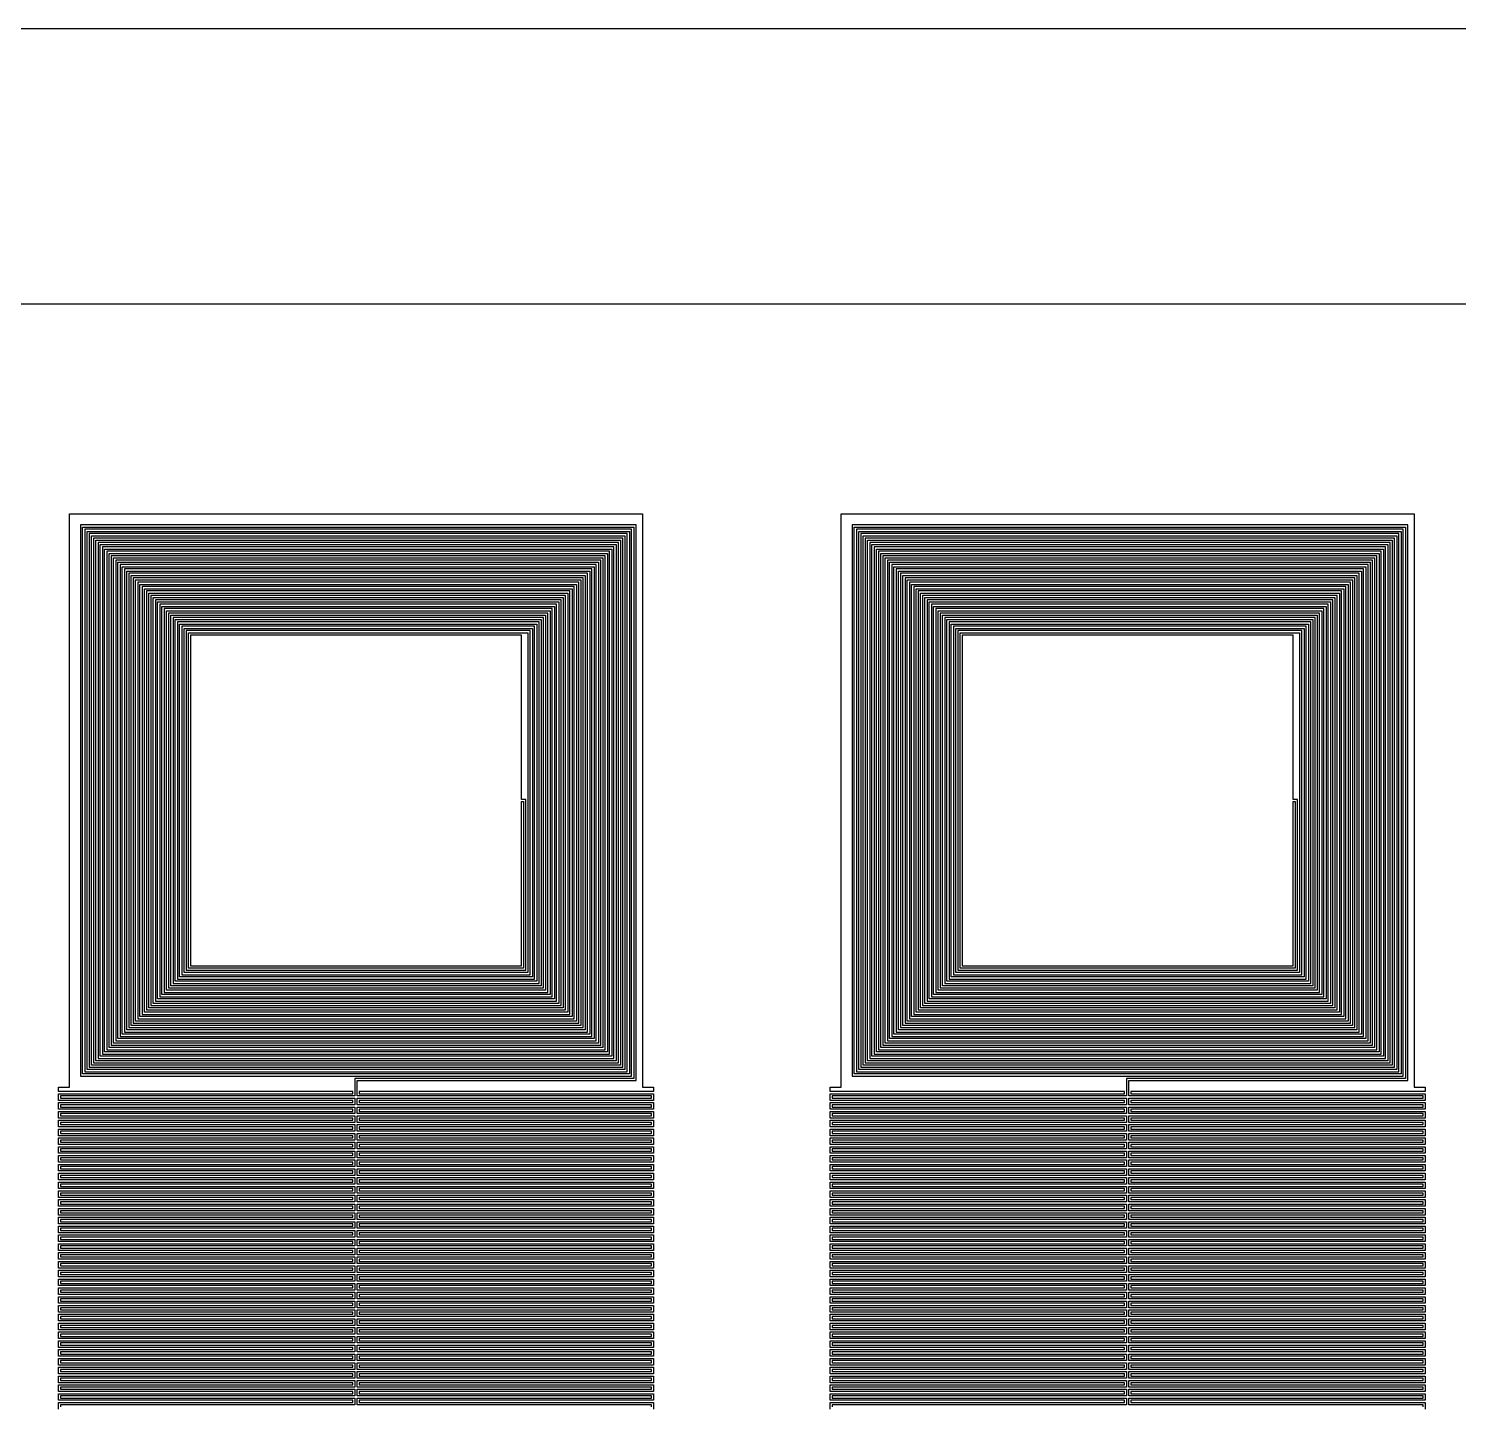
# Model space of a CAD drawing. Extents: x -2500 to 2500, y -2500 to 2500.
# Drawn here: x -1297 to 0, y 1250 to 2500 of the extents above; entities that cross this region are included whole.
import ezdxf

# ---------------------------------------------------------------- set-up
doc = ezdxf.new("R2010")
doc.units = 0
doc.layers.add('L0D0', color=1, linetype='CONTINUOUS')

msp = doc.modelspace()

# ---------------------------------------------------------------- linework, layer by layer
at = {"layer": 'L0D0'}
msp.add_lwpolyline([(-2500, -2500), (-2500, -2250), (-2250, -2250), (2250, -2250), (2250, 2250), (-2250, 2250), (-2250, -2250), (-2500, -2250), (-2500, 2500), (2500, 2500), (2500, -2500)], close=True, dxfattribs=at)
for points in [[(-1270, 1248), (-1270, 1254), (-1003, 1254), (-1003, 1256), (-1270, 1256), (-1270, 1262), (-1003, 1262), (-1003, 1264), (-1270, 1264), (-1270, 1270), (-1003, 1270), (-1003, 1272), (-1270, 1272), (-1270, 1278), (-1003, 1278), (-1003, 1280), (-1270, 1280), (-1270, 1286), (-1003, 1286), (-1003, 1288), (-1270, 1288), (-1270, 1294), (-1003, 1294), (-1003, 1296), (-1270, 1296), (-1270, 1302), (-1003, 1302), (-1003, 1304), (-1270, 1304), (-1270, 1310), (-1003, 1310), (-1003, 1312), (-1270, 1312), (-1270, 1318), (-1003, 1318), (-1003, 1320), (-1270, 1320), (-1270, 1326), (-1003, 1326), (-1003, 1328), (-1270, 1328), (-1270, 1334), (-1003, 1334), (-1003, 1336), (-1270, 1336), (-1270, 1342), (-1003, 1342), (-1003, 1344), (-1270, 1344), (-1270, 1350), (-1003, 1350), (-1003, 1352), (-1270, 1352), (-1270, 1358), (-1003, 1358), (-1003, 1360), (-1270, 1360), (-1270, 1366), (-1003, 1366), (-1003, 1368), (-1270, 1368), (-1270, 1374), (-1003, 1374), (-1003, 1376), (-1270, 1376), (-1270, 1382), (-1003, 1382), (-1003, 1384), (-1270, 1384), (-1270, 1390), (-1003, 1390), (-1003, 1392), (-1270, 1392), (-1270, 1398), (-1003, 1398), (-1003, 1400), (-1270, 1400), (-1270, 1406), (-1003, 1406), (-1003, 1408), (-1270, 1408), (-1270, 1414), (-1003, 1414), (-1003, 1416), (-1270, 1416), (-1270, 1422), (-1003, 1422), (-1003, 1424), (-1270, 1424), (-1270, 1430), (-1003, 1430), (-1003, 1432), (-1270, 1432), (-1270, 1438), (-1003, 1438), (-1003, 1440), (-1270, 1440), (-1270, 1446), (-1003, 1446), (-1003, 1448), (-1270, 1448), (-1270, 1454), (-1003, 1454), (-1003, 1456), (-1270, 1456), (-1270, 1462), (-1003, 1462), (-1003, 1464), (-1270, 1464), (-1270, 1470), (-1003, 1470), (-1003, 1472), (-1270, 1472), (-1270, 1478), (-1003, 1478), (-1003, 1480), (-1270, 1480), (-1270, 1486), (-1003, 1486), (-1003, 1488), (-1270, 1488), (-1270, 1494), (-1003, 1494), (-1003, 1496), (-1270, 1496), (-1270, 1502), (-1003, 1502), (-1003, 1504), (-1270, 1504), (-1270, 1510), (-1003, 1510), (-1003, 1512), (-1270, 1512), (-1270, 1518), (-1003, 1518), (-1003, 1520), (-1270, 1520), (-1270, 1526), (-1003, 1526), (-1003, 1528), (-1270, 1528), (-1270, 1534), (-1003, 1534), (-1003, 1536), (-1270, 1536), (-1270, 1540), (-1260, 1540), (-1260, 2060), (-740, 2060), (-740, 1540), (-730, 1540), (-730, 1536), (-997, 1536), (-997, 1534), (-730, 1534), (-730, 1528), (-997, 1528), (-997, 1526), (-730, 1526), (-730, 1520), (-997, 1520), (-997, 1518), (-730, 1518), (-730, 1512), (-997, 1512), (-997, 1510), (-730, 1510), (-730, 1504), (-997, 1504), (-997, 1502), (-730, 1502), (-730, 1496), (-997, 1496), (-997, 1494), (-730, 1494), (-730, 1488), (-997, 1488), (-997, 1486), (-730, 1486), (-730, 1480), (-997, 1480), (-997, 1478), (-730, 1478), (-730, 1472), (-997, 1472), (-997, 1470), (-730, 1470), (-730, 1464), (-997, 1464), (-997, 1462), (-730, 1462), (-730, 1456), (-997, 1456), (-997, 1454), (-730, 1454), (-730, 1448), (-997, 1448), (-997, 1446), (-730, 1446), (-730, 1440), (-997, 1440), (-997, 1438), (-730, 1438), (-730, 1432), (-997, 1432), (-997, 1430), (-730, 1430), (-730, 1424), (-997, 1424), (-997, 1422), (-730, 1422), (-730, 1416), (-997, 1416), (-997, 1414), (-730, 1414), (-730, 1408), (-997, 1408), (-997, 1406), (-730, 1406), (-730, 1400), (-997, 1400), (-997, 1398), (-730, 1398), (-730, 1392), (-997, 1392), (-997, 1390), (-730, 1390), (-730, 1384), (-997, 1384), (-997, 1382), (-730, 1382), (-730, 1376), (-997, 1376), (-997, 1374), (-730, 1374), (-730, 1368), (-997, 1368), (-997, 1366), (-730, 1366), (-730, 1360), (-997, 1360), (-997, 1358), (-730, 1358), (-730, 1352), (-997, 1352), (-997, 1350), (-730, 1350), (-730, 1344), (-997, 1344), (-997, 1342), (-730, 1342), (-730, 1336), (-997, 1336), (-997, 1334), (-730, 1334), (-730, 1328), (-997, 1328), (-997, 1326), (-730, 1326), (-730, 1320), (-997, 1320), (-997, 1318), (-730, 1318), (-730, 1312), (-997, 1312), (-997, 1310), (-730, 1310), (-730, 1304), (-997, 1304), (-997, 1302), (-730, 1302), (-730, 1296), (-997, 1296), (-997, 1294), (-730, 1294), (-730, 1288), (-997, 1288), (-997, 1286), (-730, 1286), (-730, 1280), (-997, 1280), (-997, 1278), (-730, 1278), (-730, 1272), (-997, 1272), (-997, 1270), (-730, 1270), (-730, 1264), (-997, 1264), (-997, 1262), (-730, 1262), (-730, 1256), (-997, 1256), (-997, 1254), (-730, 1254), (-730, 1248)], [(-732, 1250), (-732, 1252), (-999, 1252), (-999, 1258), (-732, 1258), (-732, 1260), (-999, 1260), (-999, 1266), (-732, 1266), (-732, 1268), (-999, 1268), (-999, 1274), (-732, 1274), (-732, 1276), (-999, 1276), (-999, 1282), (-732, 1282), (-732, 1284), (-999, 1284), (-999, 1290), (-732, 1290), (-732, 1292), (-999, 1292), (-999, 1298), (-732, 1298), (-732, 1300), (-999, 1300), (-999, 1306), (-732, 1306), (-732, 1308), (-999, 1308), (-999, 1314), (-732, 1314), (-732, 1316), (-999, 1316), (-999, 1322), (-732, 1322), (-732, 1324), (-999, 1324), (-999, 1330), (-732, 1330), (-732, 1332), (-999, 1332), (-999, 1338), (-732, 1338), (-732, 1340), (-999, 1340), (-999, 1346), (-732, 1346), (-732, 1348), (-999, 1348), (-999, 1354), (-732, 1354), (-732, 1356), (-999, 1356), (-999, 1362), (-732, 1362), (-732, 1364), (-999, 1364), (-999, 1370), (-732, 1370), (-732, 1372), (-999, 1372), (-999, 1378), (-732, 1378), (-732, 1380), (-999, 1380), (-999, 1386), (-732, 1386), (-732, 1388), (-999, 1388), (-999, 1394), (-732, 1394), (-732, 1396), (-999, 1396), (-999, 1402), (-732, 1402), (-732, 1404), (-999, 1404), (-999, 1410), (-732, 1410), (-732, 1412), (-999, 1412), (-999, 1418), (-732, 1418), (-732, 1420), (-999, 1420), (-999, 1426), (-732, 1426), (-732, 1428), (-999, 1428), (-999, 1434), (-732, 1434), (-732, 1436), (-999, 1436), (-999, 1442), (-732, 1442), (-732, 1444), (-999, 1444), (-999, 1450), (-732, 1450), (-732, 1452), (-999, 1452), (-999, 1458), (-732, 1458), (-732, 1460), (-999, 1460), (-999, 1466), (-732, 1466), (-732, 1468), (-999, 1468), (-999, 1474), (-732, 1474), (-732, 1476), (-999, 1476), (-999, 1482), (-732, 1482), (-732, 1484), (-999, 1484), (-999, 1490), (-732, 1490), (-732, 1492), (-999, 1492), (-999, 1498), (-732, 1498), (-732, 1500), (-999, 1500), (-999, 1506), (-732, 1506), (-732, 1508), (-999, 1508), (-999, 1514), (-732, 1514), (-732, 1516), (-999, 1516), (-999, 1522), (-732, 1522), (-732, 1524), (-999, 1524), (-999, 1530), (-732, 1530), (-732, 1532), (-999, 1532), (-999, 1546), (-746, 1546), (-746, 2050), (-1250, 2050), (-1250, 1550), (-750, 1550), (-750, 2046), (-1246, 2046), (-1246, 1554), (-754, 1554), (-754, 2042), (-1242, 2042), (-1242, 1558), (-758, 1558), (-758, 2038), (-1238, 2038), (-1238, 1562), (-762, 1562), (-762, 2034), (-1234, 2034), (-1234, 1566), (-766, 1566), (-766, 2030), (-1230, 2030), (-1230, 1570), (-770, 1570), (-770, 2026), (-1226, 2026), (-1226, 1574), (-774, 1574), (-774, 2022), (-1222, 2022), (-1222, 1578), (-778, 1578), (-778, 2018), (-1218, 2018), (-1218, 1582), (-782, 1582), (-782, 2014), (-1214, 2014), (-1214, 1586), (-786, 1586), (-786, 2010), (-1210, 2010), (-1210, 1590), (-790, 1590), (-790, 2006), (-1206, 2006), (-1206, 1594), (-794, 1594), (-794, 2002), (-1202, 2002), (-1202, 1598), (-798, 1598), (-798, 1998), (-1198, 1998), (-1198, 1602), (-802, 1602), (-802, 1994), (-1194, 1994), (-1194, 1606), (-806, 1606), (-806, 1990), (-1190, 1990), (-1190, 1610), (-810, 1610), (-810, 1986), (-1186, 1986), (-1186, 1614), (-814, 1614), (-814, 1982), (-1182, 1982), (-1182, 1618), (-818, 1618), (-818, 1978), (-1178, 1978), (-1178, 1622), (-822, 1622), (-822, 1974), (-1174, 1974), (-1174, 1626), (-826, 1626), (-826, 1970), (-1170, 1970), (-1170, 1630), (-830, 1630), (-830, 1966), (-1166, 1966), (-1166, 1634), (-834, 1634), (-834, 1962), (-1162, 1962), (-1162, 1638), (-838, 1638), (-838, 1958), (-1158, 1958), (-1158, 1642), (-842, 1642), (-842, 1954), (-1154, 1954), (-1154, 1646), (-846, 1646), (-846, 1801), (-850, 1801), (-850, 1950), (-1150, 1950), (-1150, 1650), (-850, 1650), (-850, 1799), (-848, 1799), (-848, 1648), (-1152, 1648), (-1152, 1952), (-844, 1952), (-844, 1644), (-1156, 1644), (-1156, 1956), (-840, 1956), (-840, 1640), (-1160, 1640), (-1160, 1960), (-836, 1960), (-836, 1636), (-1164, 1636), (-1164, 1964), (-832, 1964), (-832, 1632), (-1168, 1632), (-1168, 1968), (-828, 1968), (-828, 1628), (-1172, 1628), (-1172, 1972), (-824, 1972), (-824, 1624), (-1176, 1624), (-1176, 1976), (-820, 1976), (-820, 1620), (-1180, 1620), (-1180, 1980), (-816, 1980), (-816, 1616), (-1184, 1616), (-1184, 1984), (-812, 1984), (-812, 1612), (-1188, 1612), (-1188, 1988), (-808, 1988), (-808, 1608), (-1192, 1608), (-1192, 1992), (-804, 1992), (-804, 1604), (-1196, 1604), (-1196, 1996), (-800, 1996), (-800, 1600), (-1200, 1600), (-1200, 2000), (-796, 2000), (-796, 1596), (-1204, 1596), (-1204, 2004), (-792, 2004), (-792, 1592), (-1208, 1592), (-1208, 2008), (-788, 2008), (-788, 1588), (-1212, 1588), (-1212, 2012), (-784, 2012), (-784, 1584), (-1216, 1584), (-1216, 2016), (-780, 2016), (-780, 1580), (-1220, 1580), (-1220, 2020), (-776, 2020), (-776, 1576), (-1224, 1576), (-1224, 2024), (-772, 2024), (-772, 1572), (-1228, 1572), (-1228, 2028), (-768, 2028), (-768, 1568), (-1232, 1568), (-1232, 2032), (-764, 2032), (-764, 1564), (-1236, 1564), (-1236, 2036), (-760, 2036), (-760, 1560), (-1240, 1560), (-1240, 2040), (-756, 2040), (-756, 1556), (-1244, 1556), (-1244, 2044), (-752, 2044), (-752, 1552), (-1248, 1552), (-1248, 2048), (-748, 2048), (-748, 1548), (-1001, 1548), (-1001, 1532), (-1268, 1532), (-1268, 1530), (-1001, 1530), (-1001, 1524), (-1268, 1524), (-1268, 1522), (-1001, 1522), (-1001, 1516), (-1268, 1516), (-1268, 1514), (-1001, 1514), (-1001, 1508), (-1268, 1508), (-1268, 1506), (-1001, 1506), (-1001, 1500), (-1268, 1500), (-1268, 1498), (-1001, 1498), (-1001, 1492), (-1268, 1492), (-1268, 1490), (-1001, 1490), (-1001, 1484), (-1268, 1484), (-1268, 1482), (-1001, 1482), (-1001, 1476), (-1268, 1476), (-1268, 1474), (-1001, 1474), (-1001, 1468), (-1268, 1468), (-1268, 1466), (-1001, 1466), (-1001, 1460), (-1268, 1460), (-1268, 1458), (-1001, 1458), (-1001, 1452), (-1268, 1452), (-1268, 1450), (-1001, 1450), (-1001, 1444), (-1268, 1444), (-1268, 1442), (-1001, 1442), (-1001, 1436), (-1268, 1436), (-1268, 1434), (-1001, 1434), (-1001, 1428), (-1268, 1428), (-1268, 1426), (-1001, 1426), (-1001, 1420), (-1268, 1420), (-1268, 1418), (-1001, 1418), (-1001, 1412), (-1268, 1412), (-1268, 1410), (-1001, 1410), (-1001, 1404), (-1268, 1404), (-1268, 1402), (-1001, 1402), (-1001, 1396), (-1268, 1396), (-1268, 1394), (-1001, 1394), (-1001, 1388), (-1268, 1388), (-1268, 1386), (-1001, 1386), (-1001, 1380), (-1268, 1380), (-1268, 1378), (-1001, 1378), (-1001, 1372), (-1268, 1372), (-1268, 1370), (-1001, 1370), (-1001, 1364), (-1268, 1364), (-1268, 1362), (-1001, 1362), (-1001, 1356), (-1268, 1356), (-1268, 1354), (-1001, 1354), (-1001, 1348), (-1268, 1348), (-1268, 1346), (-1001, 1346), (-1001, 1340), (-1268, 1340), (-1268, 1338), (-1001, 1338), (-1001, 1332), (-1268, 1332), (-1268, 1330), (-1001, 1330), (-1001, 1324), (-1268, 1324), (-1268, 1322), (-1001, 1322), (-1001, 1316), (-1268, 1316), (-1268, 1314), (-1001, 1314), (-1001, 1308), (-1268, 1308), (-1268, 1306), (-1001, 1306), (-1001, 1300), (-1268, 1300), (-1268, 1298), (-1001, 1298), (-1001, 1292), (-1268, 1292), (-1268, 1290), (-1001, 1290), (-1001, 1284), (-1268, 1284), (-1268, 1282), (-1001, 1282), (-1001, 1276), (-1268, 1276), (-1268, 1274), (-1001, 1274), (-1001, 1268), (-1268, 1268), (-1268, 1266), (-1001, 1266), (-1001, 1260), (-1268, 1260), (-1268, 1258), (-1001, 1258), (-1001, 1252), (-1268, 1252), (-1268, 1250)], [(-570, 1248), (-570, 1254), (-303, 1254), (-303, 1256), (-570, 1256), (-570, 1262), (-303, 1262), (-303, 1264), (-570, 1264), (-570, 1270), (-303, 1270), (-303, 1272), (-570, 1272), (-570, 1278), (-303, 1278), (-303, 1280), (-570, 1280), (-570, 1286), (-303, 1286), (-303, 1288), (-570, 1288), (-570, 1294), (-303, 1294), (-303, 1296), (-570, 1296), (-570, 1302), (-303, 1302), (-303, 1304), (-570, 1304), (-570, 1310), (-303, 1310), (-303, 1312), (-570, 1312), (-570, 1318), (-303, 1318), (-303, 1320), (-570, 1320), (-570, 1326), (-303, 1326), (-303, 1328), (-570, 1328), (-570, 1334), (-303, 1334), (-303, 1336), (-570, 1336), (-570, 1342), (-303, 1342), (-303, 1344), (-570, 1344), (-570, 1350), (-303, 1350), (-303, 1352), (-570, 1352), (-570, 1358), (-303, 1358), (-303, 1360), (-570, 1360), (-570, 1366), (-303, 1366), (-303, 1368), (-570, 1368), (-570, 1374), (-303, 1374), (-303, 1376), (-570, 1376), (-570, 1382), (-303, 1382), (-303, 1384), (-570, 1384), (-570, 1390), (-303, 1390), (-303, 1392), (-570, 1392), (-570, 1398), (-303, 1398), (-303, 1400), (-570, 1400), (-570, 1406), (-303, 1406), (-303, 1408), (-570, 1408), (-570, 1414), (-303, 1414), (-303, 1416), (-570, 1416), (-570, 1422), (-303, 1422), (-303, 1424), (-570, 1424), (-570, 1430), (-303, 1430), (-303, 1432), (-570, 1432), (-570, 1438), (-303, 1438), (-303, 1440), (-570, 1440), (-570, 1446), (-303, 1446), (-303, 1448), (-570, 1448), (-570, 1454), (-303, 1454), (-303, 1456), (-570, 1456), (-570, 1462), (-303, 1462), (-303, 1464), (-570, 1464), (-570, 1470), (-303, 1470), (-303, 1472), (-570, 1472), (-570, 1478), (-303, 1478), (-303, 1480), (-570, 1480), (-570, 1486), (-303, 1486), (-303, 1488), (-570, 1488), (-570, 1494), (-303, 1494), (-303, 1496), (-570, 1496), (-570, 1502), (-303, 1502), (-303, 1504), (-570, 1504), (-570, 1510), (-303, 1510), (-303, 1512), (-570, 1512), (-570, 1518), (-303, 1518), (-303, 1520), (-570, 1520), (-570, 1526), (-303, 1526), (-303, 1528), (-570, 1528), (-570, 1534), (-303, 1534), (-303, 1536), (-570, 1536), (-570, 1540), (-560, 1540), (-560, 2060), (-40, 2060), (-40, 1540), (-30, 1540), (-30, 1536), (-297, 1536), (-297, 1534), (-30, 1534), (-30, 1528), (-297, 1528), (-297, 1526), (-30, 1526), (-30, 1520), (-297, 1520), (-297, 1518), (-30, 1518), (-30, 1512), (-297, 1512), (-297, 1510), (-30, 1510), (-30, 1504), (-297, 1504), (-297, 1502), (-30, 1502), (-30, 1496), (-297, 1496), (-297, 1494), (-30, 1494), (-30, 1488), (-297, 1488), (-297, 1486), (-30, 1486), (-30, 1480), (-297, 1480), (-297, 1478), (-30, 1478), (-30, 1472), (-297, 1472), (-297, 1470), (-30, 1470), (-30, 1464), (-297, 1464), (-297, 1462), (-30, 1462), (-30, 1456), (-297, 1456), (-297, 1454), (-30, 1454), (-30, 1448), (-297, 1448), (-297, 1446), (-30, 1446), (-30, 1440), (-297, 1440), (-297, 1438), (-30, 1438), (-30, 1432), (-297, 1432), (-297, 1430), (-30, 1430), (-30, 1424), (-297, 1424), (-297, 1422), (-30, 1422), (-30, 1416), (-297, 1416), (-297, 1414), (-30, 1414), (-30, 1408), (-297, 1408), (-297, 1406), (-30, 1406), (-30, 1400), (-297, 1400), (-297, 1398), (-30, 1398), (-30, 1392), (-297, 1392), (-297, 1390), (-30, 1390), (-30, 1384), (-297, 1384), (-297, 1382), (-30, 1382), (-30, 1376), (-297, 1376), (-297, 1374), (-30, 1374), (-30, 1368), (-297, 1368), (-297, 1366), (-30, 1366), (-30, 1360), (-297, 1360), (-297, 1358), (-30, 1358), (-30, 1352), (-297, 1352), (-297, 1350), (-30, 1350), (-30, 1344), (-297, 1344), (-297, 1342), (-30, 1342), (-30, 1336), (-297, 1336), (-297, 1334), (-30, 1334), (-30, 1328), (-297, 1328), (-297, 1326), (-30, 1326), (-30, 1320), (-297, 1320), (-297, 1318), (-30, 1318), (-30, 1312), (-297, 1312), (-297, 1310), (-30, 1310), (-30, 1304), (-297, 1304), (-297, 1302), (-30, 1302), (-30, 1296), (-297, 1296), (-297, 1294), (-30, 1294), (-30, 1288), (-297, 1288), (-297, 1286), (-30, 1286), (-30, 1280), (-297, 1280), (-297, 1278), (-30, 1278), (-30, 1272), (-297, 1272), (-297, 1270), (-30, 1270), (-30, 1264), (-297, 1264), (-297, 1262), (-30, 1262), (-30, 1256), (-297, 1256), (-297, 1254), (-30, 1254), (-30, 1248)], [(-32, 1250), (-32, 1252), (-299, 1252), (-299, 1258), (-32, 1258), (-32, 1260), (-299, 1260), (-299, 1266), (-32, 1266), (-32, 1268), (-299, 1268), (-299, 1274), (-32, 1274), (-32, 1276), (-299, 1276), (-299, 1282), (-32, 1282), (-32, 1284), (-299, 1284), (-299, 1290), (-32, 1290), (-32, 1292), (-299, 1292), (-299, 1298), (-32, 1298), (-32, 1300), (-299, 1300), (-299, 1306), (-32, 1306), (-32, 1308), (-299, 1308), (-299, 1314), (-32, 1314), (-32, 1316), (-299, 1316), (-299, 1322), (-32, 1322), (-32, 1324), (-299, 1324), (-299, 1330), (-32, 1330), (-32, 1332), (-299, 1332), (-299, 1338), (-32, 1338), (-32, 1340), (-299, 1340), (-299, 1346), (-32, 1346), (-32, 1348), (-299, 1348), (-299, 1354), (-32, 1354), (-32, 1356), (-299, 1356), (-299, 1362), (-32, 1362), (-32, 1364), (-299, 1364), (-299, 1370), (-32, 1370), (-32, 1372), (-299, 1372), (-299, 1378), (-32, 1378), (-32, 1380), (-299, 1380), (-299, 1386), (-32, 1386), (-32, 1388), (-299, 1388), (-299, 1394), (-32, 1394), (-32, 1396), (-299, 1396), (-299, 1402), (-32, 1402), (-32, 1404), (-299, 1404), (-299, 1410), (-32, 1410), (-32, 1412), (-299, 1412), (-299, 1418), (-32, 1418), (-32, 1420), (-299, 1420), (-299, 1426), (-32, 1426), (-32, 1428), (-299, 1428), (-299, 1434), (-32, 1434), (-32, 1436), (-299, 1436), (-299, 1442), (-32, 1442), (-32, 1444), (-299, 1444), (-299, 1450), (-32, 1450), (-32, 1452), (-299, 1452), (-299, 1458), (-32, 1458), (-32, 1460), (-299, 1460), (-299, 1466), (-32, 1466), (-32, 1468), (-299, 1468), (-299, 1474), (-32, 1474), (-32, 1476), (-299, 1476), (-299, 1482), (-32, 1482), (-32, 1484), (-299, 1484), (-299, 1490), (-32, 1490), (-32, 1492), (-299, 1492), (-299, 1498), (-32, 1498), (-32, 1500), (-299, 1500), (-299, 1506), (-32, 1506), (-32, 1508), (-299, 1508), (-299, 1514), (-32, 1514), (-32, 1516), (-299, 1516), (-299, 1522), (-32, 1522), (-32, 1524), (-299, 1524), (-299, 1530), (-32, 1530), (-32, 1532), (-299, 1532), (-299, 1546), (-46, 1546), (-46, 2050), (-550, 2050), (-550, 1550), (-50, 1550), (-50, 2046), (-546, 2046), (-546, 1554), (-54, 1554), (-54, 2042), (-542, 2042), (-542, 1558), (-58, 1558), (-58, 2038), (-538, 2038), (-538, 1562), (-62, 1562), (-62, 2034), (-534, 2034), (-534, 1566), (-66, 1566), (-66, 2030), (-530, 2030), (-530, 1570), (-70, 1570), (-70, 2026), (-526, 2026), (-526, 1574), (-74, 1574), (-74, 2022), (-522, 2022), (-522, 1578), (-78, 1578), (-78, 2018), (-518, 2018), (-518, 1582), (-82, 1582), (-82, 2014), (-514, 2014), (-514, 1586), (-86, 1586), (-86, 2010), (-510, 2010), (-510, 1590), (-90, 1590), (-90, 2006), (-506, 2006), (-506, 1594), (-94, 1594), (-94, 2002), (-502, 2002), (-502, 1598), (-98, 1598), (-98, 1998), (-498, 1998), (-498, 1602), (-102, 1602), (-102, 1994), (-494, 1994), (-494, 1606), (-106, 1606), (-106, 1990), (-490, 1990), (-490, 1610), (-110, 1610), (-110, 1986), (-486, 1986), (-486, 1614), (-114, 1614), (-114, 1982), (-482, 1982), (-482, 1618), (-118, 1618), (-118, 1978), (-478, 1978), (-478, 1622), (-122, 1622), (-122, 1974), (-474, 1974), (-474, 1626), (-126, 1626), (-126, 1970), (-470, 1970), (-470, 1630), (-130, 1630), (-130, 1966), (-466, 1966), (-466, 1634), (-134, 1634), (-134, 1962), (-462, 1962), (-462, 1638), (-138, 1638), (-138, 1958), (-458, 1958), (-458, 1642), (-142, 1642), (-142, 1954), (-454, 1954), (-454, 1646), (-146, 1646), (-146, 1801), (-150, 1801), (-150, 1950), (-450, 1950), (-450, 1650), (-150, 1650), (-150, 1799), (-148, 1799), (-148, 1648), (-452, 1648), (-452, 1952), (-144, 1952), (-144, 1644), (-456, 1644), (-456, 1956), (-140, 1956), (-140, 1640), (-460, 1640), (-460, 1960), (-136, 1960), (-136, 1636), (-464, 1636), (-464, 1964), (-132, 1964), (-132, 1632), (-468, 1632), (-468, 1968), (-128, 1968), (-128, 1628), (-472, 1628), (-472, 1972), (-124, 1972), (-124, 1624), (-476, 1624), (-476, 1976), (-120, 1976), (-120, 1620), (-480, 1620), (-480, 1980), (-116, 1980), (-116, 1616), (-484, 1616), (-484, 1984), (-112, 1984), (-112, 1612), (-488, 1612), (-488, 1988), (-108, 1988), (-108, 1608), (-492, 1608), (-492, 1992), (-104, 1992), (-104, 1604), (-496, 1604), (-496, 1996), (-100, 1996), (-100, 1600), (-500, 1600), (-500, 2000), (-96, 2000), (-96, 1596), (-504, 1596), (-504, 2004), (-92, 2004), (-92, 1592), (-508, 1592), (-508, 2008), (-88, 2008), (-88, 1588), (-512, 1588), (-512, 2012), (-84, 2012), (-84, 1584), (-516, 1584), (-516, 2016), (-80, 2016), (-80, 1580), (-520, 1580), (-520, 2020), (-76, 2020), (-76, 1576), (-524, 1576), (-524, 2024), (-72, 2024), (-72, 1572), (-528, 1572), (-528, 2028), (-68, 2028), (-68, 1568), (-532, 1568), (-532, 2032), (-64, 2032), (-64, 1564), (-536, 1564), (-536, 2036), (-60, 2036), (-60, 1560), (-540, 1560), (-540, 2040), (-56, 2040), (-56, 1556), (-544, 1556), (-544, 2044), (-52, 2044), (-52, 1552), (-548, 1552), (-548, 2048), (-48, 2048), (-48, 1548), (-301, 1548), (-301, 1532), (-568, 1532), (-568, 1530), (-301, 1530), (-301, 1524), (-568, 1524), (-568, 1522), (-301, 1522), (-301, 1516), (-568, 1516), (-568, 1514), (-301, 1514), (-301, 1508), (-568, 1508), (-568, 1506), (-301, 1506), (-301, 1500), (-568, 1500), (-568, 1498), (-301, 1498), (-301, 1492), (-568, 1492), (-568, 1490), (-301, 1490), (-301, 1484), (-568, 1484), (-568, 1482), (-301, 1482), (-301, 1476), (-568, 1476), (-568, 1474), (-301, 1474), (-301, 1468), (-568, 1468), (-568, 1466), (-301, 1466), (-301, 1460), (-568, 1460), (-568, 1458), (-301, 1458), (-301, 1452), (-568, 1452), (-568, 1450), (-301, 1450), (-301, 1444), (-568, 1444), (-568, 1442), (-301, 1442), (-301, 1436), (-568, 1436), (-568, 1434), (-301, 1434), (-301, 1428), (-568, 1428), (-568, 1426), (-301, 1426), (-301, 1420), (-568, 1420), (-568, 1418), (-301, 1418), (-301, 1412), (-568, 1412), (-568, 1410), (-301, 1410), (-301, 1404), (-568, 1404), (-568, 1402), (-301, 1402), (-301, 1396), (-568, 1396), (-568, 1394), (-301, 1394), (-301, 1388), (-568, 1388), (-568, 1386), (-301, 1386), (-301, 1380), (-568, 1380), (-568, 1378), (-301, 1378), (-301, 1372), (-568, 1372), (-568, 1370), (-301, 1370), (-301, 1364), (-568, 1364), (-568, 1362), (-301, 1362), (-301, 1356), (-568, 1356), (-568, 1354), (-301, 1354), (-301, 1348), (-568, 1348), (-568, 1346), (-301, 1346), (-301, 1340), (-568, 1340), (-568, 1338), (-301, 1338), (-301, 1332), (-568, 1332), (-568, 1330), (-301, 1330), (-301, 1324), (-568, 1324), (-568, 1322), (-301, 1322), (-301, 1316), (-568, 1316), (-568, 1314), (-301, 1314), (-301, 1308), (-568, 1308), (-568, 1306), (-301, 1306), (-301, 1300), (-568, 1300), (-568, 1298), (-301, 1298), (-301, 1292), (-568, 1292), (-568, 1290), (-301, 1290), (-301, 1284), (-568, 1284), (-568, 1282), (-301, 1282), (-301, 1276), (-568, 1276), (-568, 1274), (-301, 1274), (-301, 1268), (-568, 1268), (-568, 1266), (-301, 1266), (-301, 1260), (-568, 1260), (-568, 1258), (-301, 1258), (-301, 1252), (-568, 1252), (-568, 1250)]]:
    msp.add_lwpolyline(points, dxfattribs=at)

doc.saveas('drawing.dxf')
